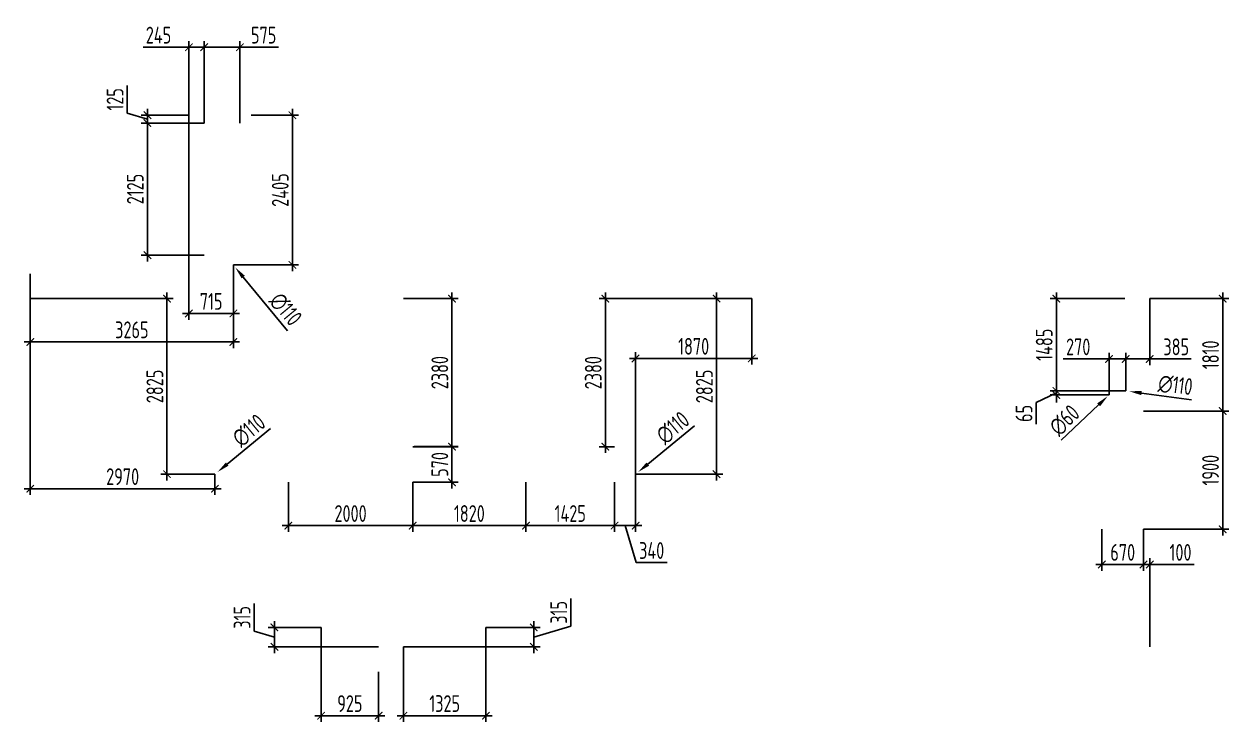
# Model space of a CAD drawing. Header units: millimetres. Extents: x -346952 to 536090, y 55086 to 131231.
# Drawn here: x 69742 to 89114, y 117594 to 128816 of the extents above; entities that cross this region are included whole.
import ezdxf

# ---------------------------------------------------------------- set-up
doc = ezdxf.new("R2010")
doc.units = ezdxf.units.MM
doc.layers.add('РАЗМЕРЫ КРОВЛИ ОВ', color=204, linetype='Continuous')
doc.layers.get('0').off()
doc.styles.add('ISOCPEUR', font='isocpeur.ttf', dxfattribs={"width": 0.7})
doc.dimstyles.new('R_100', dxfattribs={"dimtxt": 270, "dimasz": 120, "dimexe": 100, "dimexo": 0, "dimgap": 60, "dimtad": 1, "dimdec": 0, "dimrnd": 5, "dimzin": 0, "dimdsep": 46, "dimtxsty": 'ISOCPEUR', "dimblk": 'ARCHTICK', "dimcen": 0, "dimdle": 100, "dimclrd": 256, "dimclre": 256, "dimclrt": 256, "dimadec": 0, "dimazin": 0, "dimtfac": 2, "dimtdec": 0, "dimtofl": 0, "dimtmove": 1, "dimatfit": 3, "dimfxl": 1, "dimtvp": 3, "dimtolj": 1, "dimtzin": 0, "dimarcsym": 0})

# ---------------------------------------------------------------- blocks, each defined once
blk = doc.blocks.new('_ArchTick')
at = {"color": 0, "linetype": 'ByBlock', "const_width": 0.15}
blk.add_lwpolyline([(-0.5, -0.5), (0.5, 0.5)], dxfattribs=at)
blk = doc.blocks.new('*D3557')
at = {"layer": 'РАЗМЕРЫ КРОВЛИ ОВ', "lineweight": -2, "transparency": 16777216}
for p, q in [((72392, 127351), (72392, 124062)), ((73107, 124935), (73107, 124062)), ((72292, 124162), (73207, 124162))]:
    blk.add_line(p, q, dxfattribs=at)
at = {"layer": 'РАЗМЕРЫ КРОВЛИ ОВ', "lineweight": -2, "transparency": 16777216, "xscale": 120, "yscale": 120, "zscale": 120, "rotation": 180}
blk.add_blockref('_ArchTick', (72392, 124162), dxfattribs=at)
at = {"layer": 'РАЗМЕРЫ КРОВЛИ ОВ', "lineweight": -2, "transparency": 16777216, "xscale": 120, "yscale": 120, "zscale": 120}
blk.add_blockref('_ArchTick', (73107, 124162), dxfattribs=at)
at = {"layer": 'РАЗМЕРЫ КРОВЛИ ОВ', "transparency": 16777216, "insert": (72750, 124357), "char_height": 270, "attachment_point": 5, "style": 'ISOCPEUR'}
blk.add_mtext('\\A1;715', dxfattribs=at)
blk = doc.blocks.new('*D3558')
at = {"layer": 'РАЗМЕРЫ КРОВЛИ ОВ', "lineweight": -2, "transparency": 16777216}
for p, q in [((69842, 124801), (69842, 123604)), ((73107, 124944), (73107, 123604)), ((69742, 123704), (73207, 123704))]:
    blk.add_line(p, q, dxfattribs=at)
at = {"layer": 'РАЗМЕРЫ КРОВЛИ ОВ', "lineweight": -2, "transparency": 16777216, "xscale": 120, "yscale": 120, "zscale": 120, "rotation": 180}
blk.add_blockref('_ArchTick', (69842, 123704), dxfattribs=at)
at = {"layer": 'РАЗМЕРЫ КРОВЛИ ОВ', "lineweight": -2, "transparency": 16777216, "xscale": 120, "yscale": 120, "zscale": 120}
blk.add_blockref('_ArchTick', (73107, 123704), dxfattribs=at)
at = {"layer": 'РАЗМЕРЫ КРОВЛИ ОВ', "transparency": 16777216, "insert": (71475, 123899), "char_height": 270, "attachment_point": 5, "style": 'ISOCPEUR'}
blk.add_mtext('\\A1;3265', dxfattribs=at)
blk = doc.blocks.new('*D3556')
at = {"layer": 'РАЗМЕРЫ КРОВЛИ ОВ', "lineweight": -2, "transparency": 16777216}
for p, q in [((69842, 124401), (69842, 121243)), ((72811, 121578), (72811, 121243)), ((72911, 121343), (69742, 121343))]:
    blk.add_line(p, q, dxfattribs=at)
at = {"layer": 'РАЗМЕРЫ КРОВЛИ ОВ', "lineweight": -2, "transparency": 16777216, "xscale": 120, "yscale": 120, "zscale": 120, "rotation": 180}
blk.add_blockref('_ArchTick', (69842, 121343), dxfattribs=at)
at = {"layer": 'РАЗМЕРЫ КРОВЛИ ОВ', "lineweight": -2, "transparency": 16777216, "xscale": 120, "yscale": 120, "zscale": 120}
blk.add_blockref('_ArchTick', (72811, 121343), dxfattribs=at)
at = {"layer": 'РАЗМЕРЫ КРОВЛИ ОВ', "transparency": 16777216, "insert": (71327, 121538), "char_height": 270, "attachment_point": 5, "style": 'ISOCPEUR'}
blk.add_mtext('\\A1;2970', dxfattribs=at)
blk = doc.blocks.new('*D3559')
at = {"layer": 'РАЗМЕРЫ КРОВЛИ ОВ', "lineweight": -2, "transparency": 16777216}
blk.add_line((73703, 122313), (73008, 121740), dxfattribs=at)
at = {"layer": 'РАЗМЕРЫ КРОВЛИ ОВ', "transparency": 16777216}
blk.add_solid([(72987, 121766), (73029, 121714), (72854, 121613)], dxfattribs=at)
at = {"layer": 'РАЗМЕРЫ КРОВЛИ ОВ', "transparency": 16777216, "insert": (73357, 122281), "char_height": 270, "attachment_point": 5, "rotation": 39.5234, "style": 'ISOCPEUR'}
blk.add_mtext('\\A1;∅110', dxfattribs=at)
blk = doc.blocks.new('*D3629')
at = {"layer": 'РАЗМЕРЫ КРОВЛИ ОВ', "lineweight": -2, "transparency": 16777216}
for p, q in [((73392, 127351), (74156, 127351)), ((74056, 124844), (74056, 127451)), ((73107, 124944), (74156, 124944))]:
    blk.add_line(p, q, dxfattribs=at)
at = {"layer": 'РАЗМЕРЫ КРОВЛИ ОВ', "lineweight": -2, "transparency": 16777216, "xscale": 120, "yscale": 120, "zscale": 120}
for p, rotation in [((74056, 127351), 90), ((74056, 124944), 270)]:
    blk.add_blockref('_ArchTick', p, dxfattribs=dict(at, rotation=rotation))
at = {"layer": 'РАЗМЕРЫ КРОВЛИ ОВ', "transparency": 16777216, "insert": (73861, 126147), "char_height": 270, "attachment_point": 5, "rotation": 90, "style": 'ISOCPEUR'}
blk.add_mtext('\\A1;2405', dxfattribs=at)
blk = doc.blocks.new('*D3630')
at = {"layer": 'РАЗМЕРЫ КРОВЛИ ОВ', "lineweight": -2, "transparency": 16777216}
blk.add_line((73980, 123885), (73266, 124748), dxfattribs=at)
at = {"layer": 'РАЗМЕРЫ КРОВЛИ ОВ', "transparency": 16777216}
blk.add_solid([(73292, 124769), (73240, 124727), (73138, 124902)], dxfattribs=at)
at = {"layer": 'РАЗМЕРЫ КРОВЛИ ОВ', "transparency": 16777216, "insert": (73948, 124230), "char_height": 270, "attachment_point": 5, "rotation": 309.6071, "style": 'ISOCPEUR'}
blk.add_mtext('\\A1;∅110', dxfattribs=at)
blk = doc.blocks.new('*D3631')
at = {"layer": 'РАЗМЕРЫ КРОВЛИ ОВ', "lineweight": -2, "transparency": 16777216}
for p, q in [((69842, 124401), (72140, 124401)), ((72040, 124501), (72040, 121478)), ((72811, 121578), (71940, 121578))]:
    blk.add_line(p, q, dxfattribs=at)
at = {"layer": 'РАЗМЕРЫ КРОВЛИ ОВ', "lineweight": -2, "transparency": 16777216, "xscale": 120, "yscale": 120, "zscale": 120}
for p, rotation in [((72040, 124401), 90), ((72040, 121578), 270)]:
    blk.add_blockref('_ArchTick', p, dxfattribs=dict(at, rotation=rotation))
at = {"layer": 'РАЗМЕРЫ КРОВЛИ ОВ', "transparency": 16777216, "insert": (71845, 122989), "char_height": 270, "attachment_point": 5, "rotation": 90, "style": 'ISOCPEUR'}
blk.add_mtext('\\A1;2825', dxfattribs=at)
blk = doc.blocks.new('*D3643')
at = {"layer": 'РАЗМЕРЫ КРОВЛИ ОВ', "lineweight": -2, "transparency": 16777216}
for p, q in [((71400, 127385), (71400, 127827)), ((71725, 127288), (71400, 127385)), ((72392, 127351), (71625, 127351)), ((71725, 127451), (71725, 127125)), ((72639, 127225), (71625, 127225))]:
    blk.add_line(p, q, dxfattribs=at)
at = {"layer": 'РАЗМЕРЫ КРОВЛИ ОВ', "lineweight": -2, "transparency": 16777216, "xscale": 120, "yscale": 120, "zscale": 120}
for p, rotation in [((71725, 127351), 90), ((71725, 127225), 270)]:
    blk.add_blockref('_ArchTick', p, dxfattribs=dict(at, rotation=rotation))
at = {"layer": 'РАЗМЕРЫ КРОВЛИ ОВ', "transparency": 16777216, "insert": (71205, 127606), "char_height": 270, "attachment_point": 5, "rotation": 90, "style": 'ISOCPEUR'}
blk.add_mtext('\\A1;125', dxfattribs=at)
blk = doc.blocks.new('*D3644')
at = {"layer": 'РАЗМЕРЫ КРОВЛИ ОВ', "lineweight": -2, "transparency": 16777216}
for p, q in [((71725, 127325), (71725, 125000)), ((72639, 127225), (71625, 127225)), ((72638, 125100), (71625, 125100))]:
    blk.add_line(p, q, dxfattribs=at)
at = {"layer": 'РАЗМЕРЫ КРОВЛИ ОВ', "lineweight": -2, "transparency": 16777216, "xscale": 120, "yscale": 120, "zscale": 120}
for p, rotation in [((71725, 127225), 90), ((71725, 125100), 270)]:
    blk.add_blockref('_ArchTick', p, dxfattribs=dict(at, rotation=rotation))
at = {"layer": 'РАЗМЕРЫ КРОВЛИ ОВ', "transparency": 16777216, "insert": (71530, 126163), "char_height": 270, "attachment_point": 5, "rotation": 90, "style": 'ISOCPEUR'}
blk.add_mtext('\\A1;2125', dxfattribs=at)
blk = doc.blocks.new('*D3645')
at = {"layer": 'РАЗМЕРЫ КРОВЛИ ОВ', "lineweight": -2, "transparency": 16777216}
for p, q in [((72538, 128443), (73312, 128443)), ((72638, 127225), (72638, 128543)), ((73212, 127225), (73212, 128543)), ((73833, 128443), (73212, 128443))]:
    blk.add_line(p, q, dxfattribs=at)
at = {"layer": 'РАЗМЕРЫ КРОВЛИ ОВ', "lineweight": -2, "transparency": 16777216, "xscale": 120, "yscale": 120, "zscale": 120, "rotation": 180}
blk.add_blockref('_ArchTick', (72638, 128443), dxfattribs=at)
at = {"layer": 'РАЗМЕРЫ КРОВЛИ ОВ', "lineweight": -2, "transparency": 16777216, "xscale": 120, "yscale": 120, "zscale": 120}
blk.add_blockref('_ArchTick', (73212, 128443), dxfattribs=at)
at = {"layer": 'РАЗМЕРЫ КРОВЛИ ОВ', "transparency": 16777216, "insert": (73594, 128638), "char_height": 270, "attachment_point": 5, "style": 'ISOCPEUR'}
blk.add_mtext('\\A1;575', dxfattribs=at)
blk = doc.blocks.new('*D3646')
at = {"layer": 'РАЗМЕРЫ КРОВЛИ ОВ', "lineweight": -2, "transparency": 16777216}
for p, q in [((71655, 128443), (72392, 128443)), ((72738, 128443), (72292, 128443)), ((72392, 127225), (72392, 128543)), ((72638, 127225), (72638, 128543))]:
    blk.add_line(p, q, dxfattribs=at)
at = {"layer": 'РАЗМЕРЫ КРОВЛИ ОВ', "lineweight": -2, "transparency": 16777216, "xscale": 120, "yscale": 120, "zscale": 120, "rotation": 180}
blk.add_blockref('_ArchTick', (72392, 128443), dxfattribs=at)
at = {"layer": 'РАЗМЕРЫ КРОВЛИ ОВ', "lineweight": -2, "transparency": 16777216, "xscale": 120, "yscale": 120, "zscale": 120}
blk.add_blockref('_ArchTick', (72638, 128443), dxfattribs=at)
at = {"layer": 'РАЗМЕРЫ КРОВЛИ ОВ', "transparency": 16777216, "insert": (71904, 128638), "char_height": 270, "attachment_point": 5, "style": 'ISOCPEUR'}
blk.add_mtext('\\A1;245', dxfattribs=at)
blk = doc.blocks.new('*D3647')
at = {"layer": 'РАЗМЕРЫ КРОВЛИ ОВ', "lineweight": -2, "transparency": 16777216}
for p, q in [((75842, 124401), (76722, 124401)), ((76622, 124501), (76622, 121922)), ((76016, 122022), (76722, 122022))]:
    blk.add_line(p, q, dxfattribs=at)
at = {"layer": 'РАЗМЕРЫ КРОВЛИ ОВ', "lineweight": -2, "transparency": 16777216, "xscale": 120, "yscale": 120, "zscale": 120}
for p, rotation in [((76622, 124401), 90), ((76622, 122022), 270)]:
    blk.add_blockref('_ArchTick', p, dxfattribs=dict(at, rotation=rotation))
at = {"layer": 'РАЗМЕРЫ КРОВЛИ ОВ', "transparency": 16777216, "insert": (76427, 123211), "char_height": 270, "attachment_point": 5, "rotation": 90, "style": 'ISOCPEUR'}
blk.add_mtext('\\A1;2380', dxfattribs=at)
blk = doc.blocks.new('*D3648')
at = {"layer": 'РАЗМЕРЫ КРОВЛИ ОВ', "lineweight": -2, "transparency": 16777216}
for p, q in [((73992, 121448), (73992, 120650)), ((75992, 121448), (75992, 120650)), ((73892, 120750), (76092, 120750))]:
    blk.add_line(p, q, dxfattribs=at)
at = {"layer": 'РАЗМЕРЫ КРОВЛИ ОВ', "lineweight": -2, "transparency": 16777216, "xscale": 120, "yscale": 120, "zscale": 120, "rotation": 180}
blk.add_blockref('_ArchTick', (73992, 120750), dxfattribs=at)
at = {"layer": 'РАЗМЕРЫ КРОВЛИ ОВ', "lineweight": -2, "transparency": 16777216, "xscale": 120, "yscale": 120, "zscale": 120}
blk.add_blockref('_ArchTick', (75992, 120750), dxfattribs=at)
at = {"layer": 'РАЗМЕРЫ КРОВЛИ ОВ', "transparency": 16777216, "insert": (74992, 120945), "char_height": 270, "attachment_point": 5, "style": 'ISOCPEUR'}
blk.add_mtext('\\A1;2000', dxfattribs=at)
blk = doc.blocks.new('*D3649')
at = {"layer": 'РАЗМЕРЫ КРОВЛИ ОВ', "lineweight": -2, "transparency": 16777216}
for p, q in [((75992, 121448), (75992, 120650)), ((77812, 121448), (77812, 120650)), ((75892, 120750), (77912, 120750))]:
    blk.add_line(p, q, dxfattribs=at)
at = {"layer": 'РАЗМЕРЫ КРОВЛИ ОВ', "lineweight": -2, "transparency": 16777216, "xscale": 120, "yscale": 120, "zscale": 120, "rotation": 180}
blk.add_blockref('_ArchTick', (75992, 120750), dxfattribs=at)
at = {"layer": 'РАЗМЕРЫ КРОВЛИ ОВ', "lineweight": -2, "transparency": 16777216, "xscale": 120, "yscale": 120, "zscale": 120}
blk.add_blockref('_ArchTick', (77812, 120750), dxfattribs=at)
at = {"layer": 'РАЗМЕРЫ КРОВЛИ ОВ', "transparency": 16777216, "insert": (76902, 120945), "char_height": 270, "attachment_point": 5, "style": 'ISOCPEUR'}
blk.add_mtext('\\A1;1820', dxfattribs=at)
blk = doc.blocks.new('*D3650')
at = {"layer": 'РАЗМЕРЫ КРОВЛИ ОВ', "lineweight": -2, "transparency": 16777216}
for p, q in [((77812, 121448), (77812, 120650)), ((79236, 121448), (79236, 120650)), ((77712, 120750), (79336, 120750))]:
    blk.add_line(p, q, dxfattribs=at)
at = {"layer": 'РАЗМЕРЫ КРОВЛИ ОВ', "lineweight": -2, "transparency": 16777216, "xscale": 120, "yscale": 120, "zscale": 120, "rotation": 180}
blk.add_blockref('_ArchTick', (77812, 120750), dxfattribs=at)
at = {"layer": 'РАЗМЕРЫ КРОВЛИ ОВ', "lineweight": -2, "transparency": 16777216, "xscale": 120, "yscale": 120, "zscale": 120}
blk.add_blockref('_ArchTick', (79236, 120750), dxfattribs=at)
at = {"layer": 'РАЗМЕРЫ КРОВЛИ ОВ', "transparency": 16777216, "insert": (78524, 120945), "char_height": 270, "attachment_point": 5, "style": 'ISOCPEUR'}
blk.add_mtext('\\A1;1425', dxfattribs=at)
blk = doc.blocks.new('*D3651')
at = {"layer": 'РАЗМЕРЫ КРОВЛИ ОВ', "lineweight": -2, "transparency": 16777216}
for p, q in [((79574, 121578), (79574, 120650)), ((79236, 121448), (79236, 120650)), ((79674, 120750), (79136, 120750)), ((79405, 120750), (79584, 120155)), ((79584, 120155), (80082, 120155))]:
    blk.add_line(p, q, dxfattribs=at)
at = {"layer": 'РАЗМЕРЫ КРОВЛИ ОВ', "lineweight": -2, "transparency": 16777216, "xscale": 120, "yscale": 120, "zscale": 120, "rotation": 180}
blk.add_blockref('_ArchTick', (79236, 120750), dxfattribs=at)
at = {"layer": 'РАЗМЕРЫ КРОВЛИ ОВ', "lineweight": -2, "transparency": 16777216, "xscale": 120, "yscale": 120, "zscale": 120}
blk.add_blockref('_ArchTick', (79574, 120750), dxfattribs=at)
at = {"layer": 'РАЗМЕРЫ КРОВЛИ ОВ', "transparency": 16777216, "insert": (79833, 120350), "char_height": 270, "attachment_point": 5, "style": 'ISOCPEUR'}
blk.add_mtext('\\A1;340', dxfattribs=at)
blk = doc.blocks.new('*D3652')
at = {"layer": 'РАЗМЕРЫ КРОВЛИ ОВ', "lineweight": -2, "transparency": 16777216}
for p, q in [((81442, 124401), (81442, 123339)), ((79474, 123439), (81542, 123439)), ((79574, 121578), (79574, 123539))]:
    blk.add_line(p, q, dxfattribs=at)
at = {"layer": 'РАЗМЕРЫ КРОВЛИ ОВ', "lineweight": -2, "transparency": 16777216, "xscale": 120, "yscale": 120, "zscale": 120, "rotation": 180}
blk.add_blockref('_ArchTick', (79574, 123439), dxfattribs=at)
at = {"layer": 'РАЗМЕРЫ КРОВЛИ ОВ', "lineweight": -2, "transparency": 16777216, "xscale": 120, "yscale": 120, "zscale": 120}
blk.add_blockref('_ArchTick', (81442, 123439), dxfattribs=at)
at = {"layer": 'РАЗМЕРЫ КРОВЛИ ОВ', "transparency": 16777216, "insert": (80508, 123634), "char_height": 270, "attachment_point": 5, "style": 'ISOCPEUR'}
blk.add_mtext('\\A1;1870', dxfattribs=at)
blk = doc.blocks.new('*D3653')
at = {"layer": 'РАЗМЕРЫ КРОВЛИ ОВ', "lineweight": -2, "transparency": 16777216}
for p, q in [((81442, 124401), (80776, 124401)), ((80876, 121478), (80876, 124501)), ((79574, 121578), (80976, 121578))]:
    blk.add_line(p, q, dxfattribs=at)
at = {"layer": 'РАЗМЕРЫ КРОВЛИ ОВ', "lineweight": -2, "transparency": 16777216, "xscale": 120, "yscale": 120, "zscale": 120}
for p, rotation in [((80876, 124401), 90), ((80876, 121578), 270)]:
    blk.add_blockref('_ArchTick', p, dxfattribs=dict(at, rotation=rotation))
at = {"layer": 'РАЗМЕРЫ КРОВЛИ ОВ', "transparency": 16777216, "insert": (80681, 122989), "char_height": 270, "attachment_point": 5, "rotation": 90, "style": 'ISOCPEUR'}
blk.add_mtext('\\A1;2825', dxfattribs=at)
blk = doc.blocks.new('*D3654')
at = {"layer": 'РАЗМЕРЫ КРОВЛИ ОВ', "lineweight": -2, "transparency": 16777216}
blk.add_line((80519, 122354), (79771, 121740), dxfattribs=at)
at = {"layer": 'РАЗМЕРЫ КРОВЛИ ОВ', "transparency": 16777216}
blk.add_solid([(79750, 121765), (79793, 121714), (79617, 121613)], dxfattribs=at)
at = {"layer": 'РАЗМЕРЫ КРОВЛИ ОВ', "transparency": 16777216, "insert": (80174, 122323), "char_height": 270, "attachment_point": 5, "rotation": 39.3972, "style": 'ISOCPEUR'}
blk.add_mtext('\\A1;∅110', dxfattribs=at)
blk = doc.blocks.new('*D3655')
at = {"layer": 'РАЗМЕРЫ КРОВЛИ ОВ', "lineweight": -2, "transparency": 16777216}
for p, q in [((81442, 124401), (78989, 124401)), ((79089, 121920), (79089, 124501)), ((79234, 122020), (78989, 122020))]:
    blk.add_line(p, q, dxfattribs=at)
at = {"layer": 'РАЗМЕРЫ КРОВЛИ ОВ', "lineweight": -2, "transparency": 16777216, "xscale": 120, "yscale": 120, "zscale": 120}
for p, rotation in [((79089, 124401), 90), ((79089, 122020), 270)]:
    blk.add_blockref('_ArchTick', p, dxfattribs=dict(at, rotation=rotation))
at = {"layer": 'РАЗМЕРЫ КРОВЛИ ОВ', "transparency": 16777216, "insert": (78894, 123210), "char_height": 270, "attachment_point": 5, "rotation": 90, "style": 'ISOCPEUR'}
blk.add_mtext('\\A1;2380', dxfattribs=at)
blk = doc.blocks.new('*D3656')
at = {"layer": 'РАЗМЕРЫ КРОВЛИ ОВ', "lineweight": -2, "transparency": 16777216}
for p, q in [((86452, 123430), (87187, 123430)), ((87556, 123430), (87087, 123430)), ((87187, 122852), (87187, 123530)), ((87456, 122918), (87456, 123530))]:
    blk.add_line(p, q, dxfattribs=at)
at = {"layer": 'РАЗМЕРЫ КРОВЛИ ОВ', "lineweight": -2, "transparency": 16777216, "xscale": 120, "yscale": 120, "zscale": 120, "rotation": 180}
blk.add_blockref('_ArchTick', (87187, 123430), dxfattribs=at)
at = {"layer": 'РАЗМЕРЫ КРОВЛИ ОВ', "lineweight": -2, "transparency": 16777216, "xscale": 120, "yscale": 120, "zscale": 120}
blk.add_blockref('_ArchTick', (87456, 123430), dxfattribs=at)
at = {"layer": 'РАЗМЕРЫ КРОВЛИ ОВ', "transparency": 16777216, "insert": (86691, 123625), "char_height": 270, "attachment_point": 5, "style": 'ISOCPEUR'}
blk.add_mtext('\\A1;270', dxfattribs=at)
blk = doc.blocks.new('*D3657')
at = {"layer": 'РАЗМЕРЫ КРОВЛИ ОВ', "lineweight": -2, "transparency": 16777216}
for p, q in [((87842, 124401), (87842, 123330)), ((87356, 123430), (87942, 123430)), ((87456, 122917), (87456, 123530)), ((88507, 123430), (87842, 123430))]:
    blk.add_line(p, q, dxfattribs=at)
at = {"layer": 'РАЗМЕРЫ КРОВЛИ ОВ', "lineweight": -2, "transparency": 16777216, "xscale": 120, "yscale": 120, "zscale": 120, "rotation": 180}
blk.add_blockref('_ArchTick', (87456, 123430), dxfattribs=at)
at = {"layer": 'РАЗМЕРЫ КРОВЛИ ОВ', "lineweight": -2, "transparency": 16777216, "xscale": 120, "yscale": 120, "zscale": 120}
blk.add_blockref('_ArchTick', (87842, 123430), dxfattribs=at)
at = {"layer": 'РАЗМЕРЫ КРОВЛИ ОВ', "transparency": 16777216, "insert": (88267, 123625), "char_height": 270, "attachment_point": 5, "style": 'ISOCPEUR'}
blk.add_mtext('\\A1;385', dxfattribs=at)
blk = doc.blocks.new('*D3658')
at = {"layer": 'РАЗМЕРЫ КРОВЛИ ОВ', "lineweight": -2, "transparency": 16777216}
for p, q in [((87442, 124401), (86240, 124401)), ((86340, 124501), (86340, 122817)), ((87456, 122917), (86240, 122917))]:
    blk.add_line(p, q, dxfattribs=at)
at = {"layer": 'РАЗМЕРЫ КРОВЛИ ОВ', "lineweight": -2, "transparency": 16777216, "xscale": 120, "yscale": 120, "zscale": 120}
for p, rotation in [((86340, 124401), 90), ((86340, 122917), 270)]:
    blk.add_blockref('_ArchTick', p, dxfattribs=dict(at, rotation=rotation))
at = {"layer": 'РАЗМЕРЫ КРОВЛИ ОВ', "transparency": 16777216, "insert": (86145, 123659), "char_height": 270, "attachment_point": 5, "rotation": 90, "style": 'ISOCPEUR'}
blk.add_mtext('\\A1;1485', dxfattribs=at)
blk = doc.blocks.new('*D3659')
at = {"layer": 'РАЗМЕРЫ КРОВЛИ ОВ', "lineweight": -2, "transparency": 16777216}
for p, q in [((86340, 122917), (86340, 123037)), ((86340, 122884), (86015, 122728)), ((87456, 122917), (86240, 122917)), ((87187, 122852), (86240, 122852)), ((86340, 122917), (86340, 122852)), ((86340, 122852), (86340, 122732)), ((86015, 122728), (86015, 122381))]:
    blk.add_line(p, q, dxfattribs=at)
at = {"layer": 'РАЗМЕРЫ КРОВЛИ ОВ', "lineweight": -2, "transparency": 16777216, "xscale": 120, "yscale": 120, "zscale": 120}
for p, rotation in [((86340, 122917), 270), ((86340, 122852), 90)]:
    blk.add_blockref('_ArchTick', p, dxfattribs=dict(at, rotation=rotation))
at = {"layer": 'РАЗМЕРЫ КРОВЛИ ОВ', "transparency": 16777216, "insert": (85820, 122555), "char_height": 270, "attachment_point": 5, "rotation": 90, "style": 'ISOCPEUR'}
blk.add_mtext('\\A1;65', dxfattribs=at)
blk = doc.blocks.new('*D3660')
at = {"layer": 'РАЗМЕРЫ КРОВЛИ ОВ', "lineweight": -2, "transparency": 16777216}
for p, q in [((87842, 124401), (89114, 124401)), ((89014, 124501), (89014, 122493)), ((87742, 122593), (89114, 122593))]:
    blk.add_line(p, q, dxfattribs=at)
at = {"layer": 'РАЗМЕРЫ КРОВЛИ ОВ', "lineweight": -2, "transparency": 16777216, "xscale": 120, "yscale": 120, "zscale": 120}
for p, rotation in [((89014, 124401), 90), ((89014, 122593), 270)]:
    blk.add_blockref('_ArchTick', p, dxfattribs=dict(at, rotation=rotation))
at = {"layer": 'РАЗМЕРЫ КРОВЛИ ОВ', "transparency": 16777216, "insert": (88819, 123497), "char_height": 270, "attachment_point": 5, "rotation": 90, "style": 'ISOCPEUR'}
blk.add_mtext('\\A1;1810', dxfattribs=at)
blk = doc.blocks.new('*D3661')
at = {"layer": 'РАЗМЕРЫ КРОВЛИ ОВ', "lineweight": -2, "transparency": 16777216}
for p, q in [((89014, 122693), (89014, 120591)), ((87742, 122593), (89114, 122593)), ((87742, 120691), (89114, 120691))]:
    blk.add_line(p, q, dxfattribs=at)
at = {"layer": 'РАЗМЕРЫ КРОВЛИ ОВ', "lineweight": -2, "transparency": 16777216, "xscale": 120, "yscale": 120, "zscale": 120}
for p, rotation in [((89014, 122593), 90), ((89014, 120691), 270)]:
    blk.add_blockref('_ArchTick', p, dxfattribs=dict(at, rotation=rotation))
at = {"layer": 'РАЗМЕРЫ КРОВЛИ ОВ', "transparency": 16777216, "insert": (88819, 121642), "char_height": 270, "attachment_point": 5, "rotation": 90, "style": 'ISOCPEUR'}
blk.add_mtext('\\A1;1900', dxfattribs=at)
blk = doc.blocks.new('*D3662')
at = {"layer": 'РАЗМЕРЫ КРОВЛИ ОВ', "lineweight": -2, "transparency": 16777216}
for p, q in [((87072, 120691), (87072, 120025)), ((87742, 120691), (87742, 120025)), ((87842, 120125), (86972, 120125))]:
    blk.add_line(p, q, dxfattribs=at)
at = {"layer": 'РАЗМЕРЫ КРОВЛИ ОВ', "lineweight": -2, "transparency": 16777216, "xscale": 120, "yscale": 120, "zscale": 120, "rotation": 180}
blk.add_blockref('_ArchTick', (87072, 120125), dxfattribs=at)
at = {"layer": 'РАЗМЕРЫ КРОВЛИ ОВ', "lineweight": -2, "transparency": 16777216, "xscale": 120, "yscale": 120, "zscale": 120}
blk.add_blockref('_ArchTick', (87742, 120125), dxfattribs=at)
at = {"layer": 'РАЗМЕРЫ КРОВЛИ ОВ', "transparency": 16777216, "insert": (87407, 120320), "char_height": 270, "attachment_point": 5, "style": 'ISOCPEUR'}
blk.add_mtext('\\A1;670', dxfattribs=at)
blk = doc.blocks.new('*D3663')
at = {"layer": 'РАЗМЕРЫ КРОВЛИ ОВ', "lineweight": -2, "transparency": 16777216}
for p, q in [((87742, 120691), (87742, 120025)), ((87742, 120125), (87622, 120125)), ((87842, 120125), (87742, 120125)), ((87842, 118801), (87842, 120225)), ((87842, 120125), (87962, 120125)), ((88557, 120125), (87842, 120125))]:
    blk.add_line(p, q, dxfattribs=at)
at = {"layer": 'РАЗМЕРЫ КРОВЛИ ОВ', "lineweight": -2, "transparency": 16777216, "xscale": 120, "yscale": 120, "zscale": 120}
blk.add_blockref('_ArchTick', (87742, 120125), dxfattribs=at)
at = {"layer": 'РАЗМЕРЫ КРОВЛИ ОВ', "lineweight": -2, "transparency": 16777216, "xscale": 120, "yscale": 120, "zscale": 120, "rotation": 180}
blk.add_blockref('_ArchTick', (87842, 120125), dxfattribs=at)
at = {"layer": 'РАЗМЕРЫ КРОВЛИ ОВ', "transparency": 16777216, "insert": (88336, 120320), "char_height": 270, "attachment_point": 5, "style": 'ISOCPEUR'}
blk.add_mtext('\\A1;100', dxfattribs=at)
blk = doc.blocks.new('*D3664')
at = {"layer": 'РАЗМЕРЫ КРОВЛИ ОВ', "lineweight": -2, "transparency": 16777216}
for p, q in [((77167, 119114), (77167, 117594)), ((75842, 118801), (75842, 117594)), ((75742, 117694), (77267, 117694))]:
    blk.add_line(p, q, dxfattribs=at)
at = {"layer": 'РАЗМЕРЫ КРОВЛИ ОВ', "lineweight": -2, "transparency": 16777216, "xscale": 120, "yscale": 120, "zscale": 120, "rotation": 180}
blk.add_blockref('_ArchTick', (75842, 117694), dxfattribs=at)
at = {"layer": 'РАЗМЕРЫ КРОВЛИ ОВ', "lineweight": -2, "transparency": 16777216, "xscale": 120, "yscale": 120, "zscale": 120}
blk.add_blockref('_ArchTick', (77167, 117694), dxfattribs=at)
at = {"layer": 'РАЗМЕРЫ КРОВЛИ ОВ', "transparency": 16777216, "insert": (76505, 117889), "char_height": 270, "attachment_point": 5, "style": 'ISOCPEUR'}
blk.add_mtext('\\A1;1325', dxfattribs=at)
blk = doc.blocks.new('*D3665')
at = {"layer": 'РАЗМЕРЫ КРОВЛИ ОВ', "lineweight": -2, "transparency": 16777216}
for p, q in [((74518, 119114), (74518, 117594)), ((75442, 118401), (75442, 117594)), ((75542, 117694), (74418, 117694))]:
    blk.add_line(p, q, dxfattribs=at)
at = {"layer": 'РАЗМЕРЫ КРОВЛИ ОВ', "lineweight": -2, "transparency": 16777216, "xscale": 120, "yscale": 120, "zscale": 120, "rotation": 180}
blk.add_blockref('_ArchTick', (74518, 117694), dxfattribs=at)
at = {"layer": 'РАЗМЕРЫ КРОВЛИ ОВ', "lineweight": -2, "transparency": 16777216, "xscale": 120, "yscale": 120, "zscale": 120}
blk.add_blockref('_ArchTick', (75442, 117694), dxfattribs=at)
at = {"layer": 'РАЗМЕРЫ КРОВЛИ ОВ', "transparency": 16777216, "insert": (74980, 117889), "char_height": 270, "attachment_point": 5, "style": 'ISOCPEUR'}
blk.add_mtext('\\A1;925', dxfattribs=at)
blk = doc.blocks.new('*D3666')
at = {"layer": 'РАЗМЕРЫ КРОВЛИ ОВ', "lineweight": -2, "transparency": 16777216}
for p, q in [((73442, 119055), (73442, 119496)), ((73767, 119214), (73767, 118701)), ((73767, 118957), (73442, 119055)), ((74518, 119114), (73667, 119114)), ((75442, 118801), (73667, 118801))]:
    blk.add_line(p, q, dxfattribs=at)
at = {"layer": 'РАЗМЕРЫ КРОВЛИ ОВ', "lineweight": -2, "transparency": 16777216, "xscale": 120, "yscale": 120, "zscale": 120}
for p, rotation in [((73767, 119114), 90), ((73767, 118801), 270)]:
    blk.add_blockref('_ArchTick', p, dxfattribs=dict(at, rotation=rotation))
at = {"layer": 'РАЗМЕРЫ КРОВЛИ ОВ', "transparency": 16777216, "insert": (73247, 119275), "char_height": 270, "attachment_point": 5, "rotation": 90, "style": 'ISOCPEUR'}
blk.add_mtext('\\A1;315', dxfattribs=at)
blk = doc.blocks.new('*D3667')
at = {"layer": 'РАЗМЕРЫ КРОВЛИ ОВ', "lineweight": -2, "transparency": 16777216}
for p, q in [((78533, 119136), (78533, 119577)), ((77938, 118701), (77938, 119214)), ((77167, 119114), (78038, 119114)), ((77938, 118957), (78533, 119136)), ((75842, 118801), (78038, 118801))]:
    blk.add_line(p, q, dxfattribs=at)
at = {"layer": 'РАЗМЕРЫ КРОВЛИ ОВ', "lineweight": -2, "transparency": 16777216, "xscale": 120, "yscale": 120, "zscale": 120}
for p, rotation in [((77938, 119114), 90), ((77938, 118801), 270)]:
    blk.add_blockref('_ArchTick', p, dxfattribs=dict(at, rotation=rotation))
at = {"layer": 'РАЗМЕРЫ КРОВЛИ ОВ', "transparency": 16777216, "insert": (78338, 119356), "char_height": 270, "attachment_point": 5, "rotation": 90, "style": 'ISOCPEUR'}
blk.add_mtext('\\A1;315', dxfattribs=at)
blk = doc.blocks.new('*D3688')
at = {"layer": 'РАЗМЕРЫ КРОВЛИ ОВ', "lineweight": -2, "transparency": 16777216}
for p, q in [((76622, 122120), (76622, 121348)), ((75992, 122020), (76722, 122020)), ((75992, 121448), (76722, 121448))]:
    blk.add_line(p, q, dxfattribs=at)
at = {"layer": 'РАЗМЕРЫ КРОВЛИ ОВ', "lineweight": -2, "transparency": 16777216, "xscale": 120, "yscale": 120, "zscale": 120}
for p, rotation in [((76622, 122020), 90), ((76622, 121448), 270)]:
    blk.add_blockref('_ArchTick', p, dxfattribs=dict(at, rotation=rotation))
at = {"layer": 'РАЗМЕРЫ КРОВЛИ ОВ', "transparency": 16777216, "insert": (76427, 121734), "char_height": 270, "attachment_point": 5, "rotation": 90, "style": 'ISOCPEUR'}
blk.add_mtext('\\A1;570', dxfattribs=at)
blk = doc.blocks.new('*D14756')
at = {"layer": 'РАЗМЕРЫ КРОВЛИ ОВ', "lineweight": -2, "transparency": 16777216}
blk.add_line((88512, 122776), (87709, 122883), dxfattribs=at)
at = {"layer": 'РАЗМЕРЫ КРОВЛИ ОВ', "transparency": 16777216}
blk.add_solid([(87713, 122916), (87704, 122850), (87511, 122910)], dxfattribs=at)
at = {"layer": 'РАЗМЕРЫ КРОВЛИ ОВ', "transparency": 16777216, "insert": (88254, 123007), "char_height": 270, "attachment_point": 5, "rotation": 352.3691, "style": 'ISOCPEUR'}
blk.add_mtext('\\A1;∅110', dxfattribs=at)
blk = doc.blocks.new('*D14757')
at = {"layer": 'РАЗМЕРЫ КРОВЛИ ОВ', "lineweight": -2, "transparency": 16777216}
blk.add_line((86417, 122125), (87020, 122694), dxfattribs=at)
at = {"layer": 'РАЗМЕРЫ КРОВЛИ ОВ', "transparency": 16777216}
blk.add_solid([(86997, 122718), (87043, 122670), (87165, 122831)], dxfattribs=at)
at = {"layer": 'РАЗМЕРЫ КРОВЛИ ОВ', "transparency": 16777216, "insert": (86471, 122444), "char_height": 270, "attachment_point": 5, "rotation": 43.364, "style": 'ISOCPEUR'}
blk.add_mtext('\\A1;∅60', dxfattribs=at)

msp = doc.modelspace()

# ---------------------------------------------------------------- dimensions: what is measured, and where the dimension line sits
at = {"layer": 'РАЗМЕРЫ КРОВЛИ ОВ'}
for base, p1, p2, picture, middle in [((72392.3969, 128443.3984), (72637.9122, 127224.952), (72392.3969, 127224.952), '*D3646', (71903.8045, 128432.3059)), ((73212.3969, 128443.3984), (72637.9122, 127224.952), (73212.3969, 127224.952), '*D3645', (73593.5434, 128638.3984)), ((87842.4, 123429.6), (87456.2, 122917.2), (87842.4, 124400.7), '*D3657', (88267.1, 123299.6)), ((87186.9, 123429.6), (87456.1, 122917.5), (87186.9, 122851.8), '*D3656', (86691.2, 123226.6)), ((87742.4, 120124.7), (87842.4, 118800.7), (87742.4, 120690.7), '*D3663', (88336.4, 120187))]:
    dim = msp.add_linear_dim(base=base, p1=p1, p2=p2, dimstyle='R_100', override={"dimpost": '\\X'}, dxfattribs=at)
    dim.commit()
    dim.dimension.update_dxf_attribs({"geometry": picture, "text_midpoint": middle, "dimtype": 160})
for base, p1, p2, picture, middle in [((71724.8, 127225), (72392.4, 127350.7), (72638.9, 127225), '*D3643', (71204.8, 127445.3)), ((71724.7745, 125100.4881), (72638.8907, 127224.952), (72637.9122, 125100.4881), '*D3644', (71529.7745, 126162.7201)), ((74055.6, 127350.7), (73107.1, 124943.8), (73392.4, 127350.7), '*D3629', (73860.6, 126147.3)), ((72040.5, 121577.9), (69842.4, 124400.7), (72811.3, 121577.9), '*D3631', (71845.5, 122989.3)), ((76622.1, 122022), (75842.4, 124400.7), (76015.9, 122022), '*D3647', (76427.1, 123211.4)), ((79089.4673, 124400.6825), (79234.4634, 122020.2008), (81442.3969, 124400.6825), '*D3655', (78894.4673, 123210.4416)), ((80875.8, 124400.7), (79574.3, 121577.9), (81442.4, 124400.7), '*D3653', (80680.8, 122989.3)), ((86340.4625, 122917.1884), (87442.3969, 124400.6825), (87456.1721, 122917.1884), '*D3658', (86145.4625, 123658.9354)), ((89014.2, 122592.8), (87842.4, 124400.7), (87742.3, 122592.8), '*D3660', (88819.2, 123496.7)), ((89014.2, 120690.7), (87742.3, 122592.8), (87742.4, 120690.7), '*D3661', (88819.2, 121641.7)), ((76622.1, 121448.5), (75992.4, 122020.3), (75992.4, 121448.5), '*D3688', (76427.1, 121734.4)), ((73767.3, 118800.7), (74518, 119113.5), (75442.4, 118800.7), '*D3666', (73247.3, 119114.6)), ((77938, 119113.5), (75842.4, 118800.7), (77166.7, 119113.5), '*D3667', (78338, 119195.6))]:
    dim = msp.add_linear_dim(base=base, p1=p1, p2=p2, angle=90, dimstyle='R_100', override={"dimpost": '\\X'}, dxfattribs=at)
    dim.commit()
    dim.dimension.update_dxf_attribs({"geometry": picture, "text_midpoint": middle})
for base, p1, p2, picture, middle in [((73107.1, 124161.5), (72392.4, 127350.7), (73107.1, 124934.8), '*D3557', (72749.7, 124356.5)), ((73107.1, 123704.3), (69842.4, 124800.7), (73107.1, 124943.8), '*D3558', (71474.7, 123899.3)), ((69842.4, 121343.1), (72811.3, 121577.9), (69842.4, 124400.7), '*D3556', (71326.9, 121538.1)), ((81442.4, 123439), (79574.3, 121577.9), (81442.4, 124400.7), '*D3652', (80508.4, 123634)), ((79235.7, 120750.3), (79574.3, 121577.9), (79235.7, 121448.5), '*D3651', (79643.5, 120350.3)), ((75992.4, 120750.3), (73992.4, 121448.5), (75992.4, 121448.5), '*D3648', (74992.4, 120945.3)), ((77812.4, 120750.3), (75992.4, 121448.5), (77812.4, 121448.5), '*D3649', (76902.4, 120945.3)), ((79235.7, 120750.3), (77812.4, 121448.5), (79235.7, 121448.5), '*D3650', (78524.1, 120945.3)), ((87072.4, 120124.7), (87742.4, 120690.7), (87072.4, 120690.7), '*D3662', (87407.4, 120319.7)), ((74518, 117694.1), (75442.4, 118400.7), (74518, 119113.5), '*D3665', (74980.2, 117889.1)), ((77166.7, 117694.1), (75842.4, 118800.7), (77166.7, 119113.5), '*D3664', (76504.6, 117889.1))]:
    dim = msp.add_linear_dim(base=base, p1=p1, p2=p2, dimstyle='R_100', override={"dimpost": '\\X'}, dxfattribs=at)
    dim.commit()
    dim.dimension.update_dxf_attribs({"geometry": picture, "text_midpoint": middle})
for p1, p2, picture, middle in [((73068.2, 124986.8), (73138.4, 124902.1), '*D3630', (73797.5, 124105.5)), ((87401.7, 122924.5), (87510.7, 122909.9), '*D14756', (88228, 122813.8)), ((87208.7, 122872.4), (87165.1, 122831.2), '*D14757', (86605.1, 122302.3)), ((72768.9, 121542.9), (72853.7, 121612.9), '*D3559', (73481.5, 122130.8)), ((79531.8, 121543), (79616.8, 121612.8), '*D3654', (80297.6, 122171.9))]:
    dim = msp.add_diameter_dim_2p(p1=p1, p2=p2, dimstyle='R_100', override={"dimasz": 200, "dimpost": '\\X', "dimblk1": 'ArchTick', "dimsah": 1}, dxfattribs=at)
    dim.commit()
    dim.dimension.update_dxf_attribs({"geometry": picture, "text_midpoint": middle, "dimtype": 163})
dim = msp.add_linear_dim(base=(86340.5, 122851.8), p1=(87456.2, 122917.2), p2=(87186.9, 122851.8), angle=90, dimstyle='R_100', override={"dimpost": '\\X'}, dxfattribs=at)
dim.commit()
dim.dimension.update_dxf_attribs({"geometry": '*D3659', "text_midpoint": (86014.7, 122668), "dimtype": 160})

doc.saveas('drawing.dxf')
